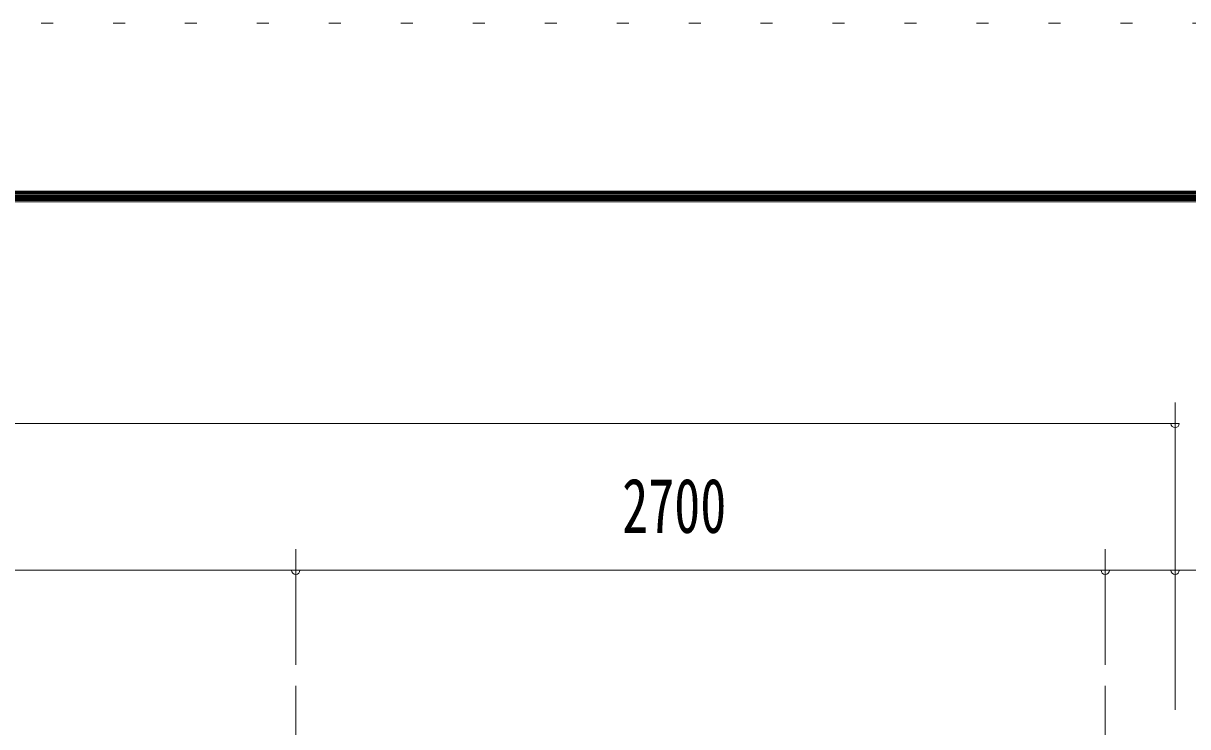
# Model space of a CAD drawing. Units: millimetres, scale not verified. Extents: x -34086 to 34091, y -14700 to 14700.
# Drawn here: x 2052 to 5935, y 12354 to 14700 of the extents above; entities that cross this region are included whole.
import ezdxf
from ezdxf.enums import TextEntityAlignment as Align

# ---------------------------------------------------------------- set-up
doc = ezdxf.new("R2010")
doc.units = ezdxf.units.MM
doc.header["$LTSCALE"] = 80
doc.linetypes.add('USER3', pattern=[24, 12, -5, 2, -5])
doc.linetypes.add('USER4', pattern=[3, 0.5, -2.5])
for name, color, linetype, lineweight in [('0-3_1-27CENTER', 3, 'USER3', 18), ('0-5_1-57DIM', 3, 'Continuous', 18), ('0-C_F-F1PAPER', 5, 'Continuous', 18), ('0-D_F-E_J_ADD', 5, 'USER4', 18)]:
    doc.layers.add(name, color=color, linetype=linetype, lineweight=lineweight)
doc.styles.add('ＭＳ ゴシック', font='')
doc.styles.get('ＭＳ ゴシック').set_extended_font_data('MS Gothic')

msp = doc.modelspace()

# ---------------------------------------------------------------- linework, layer by layer
at = {"layer": '0-3_1-27CENTER'}
for p, q in [((2960.32, 12490.54), (2960.32, 8172.54)), ((5660.32, 12490.54), (5660.32, 8172.54))]:
    msp.add_line(p, q, dxfattribs=at)
at = {"layer": '0-5_1-57DIM'}
for p, q in [((5893.32, 12410.54), (5893.32, 13435.54)), ((-4772.68, 13365.54), (5893.32, 13365.54)), ((5907.32, 13365.54), (5879.32, 13365.54)), ((2960.32, 12945.53), (2960.32, 12560.54)), ((5660.32, 12945.53), (5660.32, 12560.54)), ((710.32, 12875.53), (2960.32, 12875.53)), ((2974.32, 12875.53), (2946.32, 12875.53)), ((2960.32, 12875.53), (5660.32, 12875.53)), ((5674.32, 12875.53), (5646.32, 12875.53)), ((5660.32, 12875.53), (5893.32, 12875.53)), ((5907.32, 12875.53), (5879.32, 12875.53)), ((6442.82, 12875.53), (5893.32, 12875.53))]:
    msp.add_line(p, q, dxfattribs=at)
for centre in [(5893.32, 13365.54), (2960.32, 12875.53), (5660.32, 12875.53), (5893.32, 12875.53)]:
    msp.add_arc(centre, 14, 180, 0, dxfattribs=at)
at = {"layer": '0-C_F-F1PAPER'}
for points in [[(33390.86, -14000), (-6789.13, -14000), (-6789.13, 14140), (33390.86, 14140)], [(33387.36, -13996.5), (33387.36, 14136.5), (-6785.63, 14136.5), (-6785.63, -13996.5)], [(33383.86, -13993), (33383.86, 14133), (-6782.13, 14133), (-6782.13, -13993)], [(33380.36, -13989.5), (-6778.63, -13989.5), (-6778.63, 14129.5), (33380.36, 14129.5)], [(33376.86, -13986), (33376.86, 14126), (-6775.13, 14126), (-6775.13, -13986)], [(33373.36, -13982.5), (-6771.63, -13982.5), (-6771.63, 14122.5), (33373.36, 14122.5)], [(33369.86, -13979), (33369.86, 14119), (-6768.13, 14119), (-6768.13, -13979)], [(33366.37, -13975.5), (-6764.63, -13975.5), (-6764.63, 14115.5), (33366.37, 14115.5)], [(33362.86, -13972), (-6761.13, -13972), (-6761.13, 14112), (33362.86, 14112)], [(33359.36, -13968.5), (-6757.63, -13968.5), (-6757.63, 14108.5), (33359.36, 14108.5)], [(33355.86, -13965), (33355.86, 14105), (-6754.13, 14105), (-6754.13, -13965)]]:
    msp.add_lwpolyline(points, close=True, dxfattribs=at)
at = {"layer": '0-D_F-E_J_ADD'}
msp.add_lwpolyline([(34090.87, -14700), (-7489.13, -14700), (-7489.13, 14700), (34090.87, 14700)], close=True, dxfattribs=at)

# ---------------------------------------------------------------- texts
at = {"layer": '0-5_1-57DIM', "color": 7, "style": 'ＭＳ ゴシック', "width": 0.7}
msp.add_text('2700', height=182.3, dxfattribs=at).set_placement((4049.08, 12945.53), align=Align.BOTTOM_LEFT)

doc.saveas('drawing.dxf')
